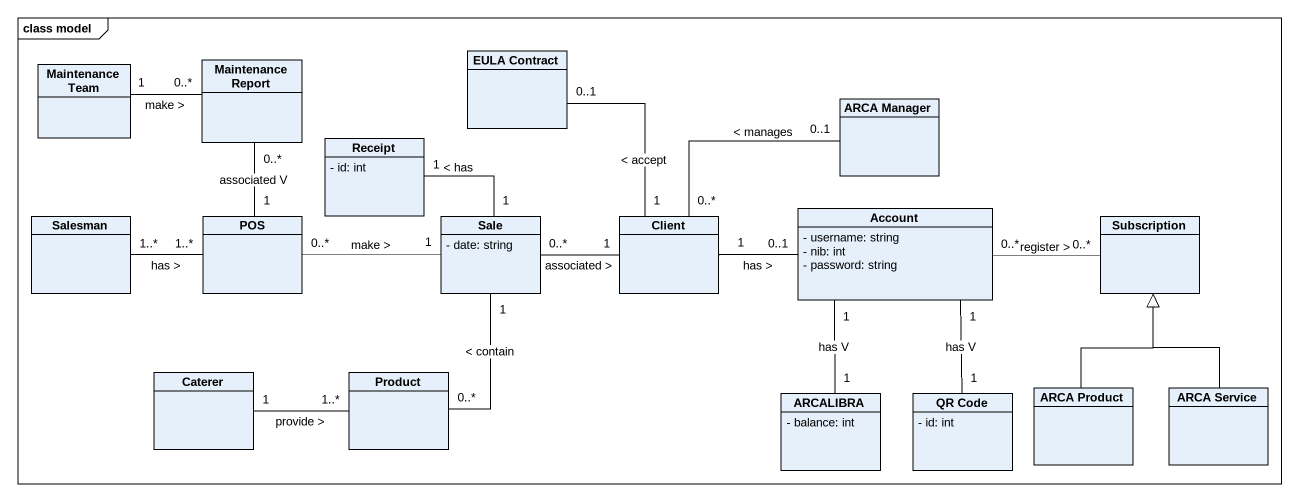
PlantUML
@startuml
mainframe class model
hide circle
hide empty members
skinparam classAttributeIconSize 0
class "Maintenance Team" as Maintenance_Team
class "Maintenance Report" as Maintenance_Report
class "EULA Contract" as EULA_Contract
class "ARCA Manager" as ARCA_Manager
class Receipt {
  - id: int
}
class Salesman
class POS
class Sale {
  - date: string
}
class Client
class Account {
  - username: string
  - nib: int
  - password: string
}
class Subscription
class Caterer
class Product
class ARCALIBRA {
  - balance: int
}
class "QR Code" as QR_Code {
  - id: int
}
class "ARCA Product" as ARCA_Product
class "ARCA Service" as ARCA_Service
Maintenance_Team "1" -right- "0..*" Maintenance_Report : make >
EULA_Contract "0..1" -- "1" Client : < accept
POS "1" -up- "0..*" Maintenance_Report : associated V
POS "1..*" -left- "1..*" Salesman : has >
POS "0..*" -right- "1" Sale : make >
Sale "1" -up- "1" Receipt : < has
Sale "0..*" -right- "1" Client : associated >
Client "0..*" -right- "0..1" ARCA_Manager : < manages
Account "0..1" -left- "1" Client : has >
Account "1" -- "1" ARCALIBRA : has V
Account "1" -- "1" QR_Code : has V
Subscription "0..*" -left- "0..*" Account : register >
Caterer "1" -right- "1..*" Product : provide >
Product "0..*" -up- "1" Sale : < contain
ARCA_Product -up-|> Subscription
ARCA_Service -up-|> Subscription
@enduml
